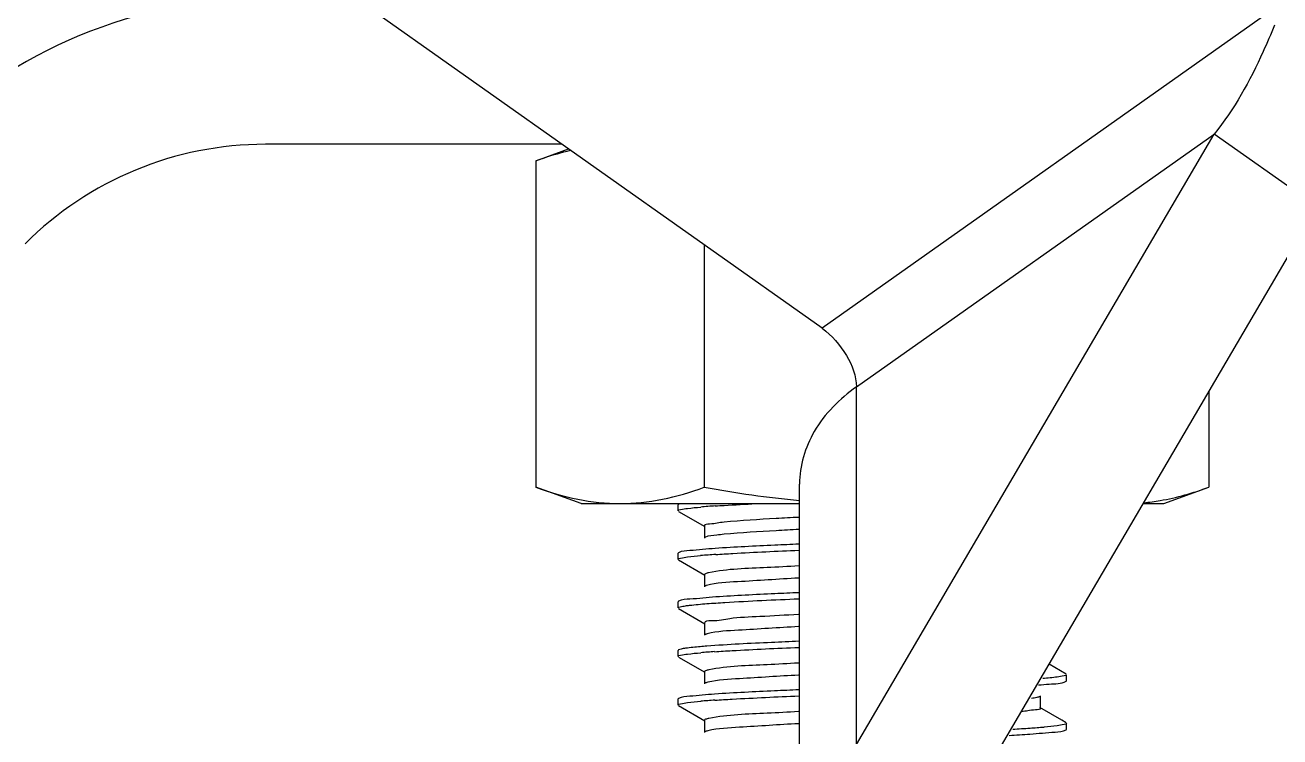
# Model space of a CAD drawing. Extents: x 1680110 to 4798266, y 269661 to 1249705.
# Drawn here: x 2398413.8 to 2398846, y 654200.7 to 654445.9 of the extents above; entities that cross this region are included whole.
import ezdxf

# ---------------------------------------------------------------- set-up
doc = ezdxf.new("R2010")
doc.units = 0
doc.header["$LTSCALE"] = 1000
doc.header["$MEASUREMENT"] = 0

# ---------------------------------------------------------------- blocks, each defined once
blk = doc.blocks.new('gfhhrryyfd')
at = {"linetype": 'Continuous'}
for p, q in [((3687482.07, -1753102.98), (3687311.94, -1752982.68)), ((3687641.58, -1752990.19), (3687482.07, -1753102.98)), ((3687493.89, -1753246.37), (3687617.09, -1753036.06)), ((3687493.89, -1753123.17), (3687617.09, -1753036.06)), ((3687652.57, -1753061.15), (3687617.09, -1753036.06)), ((3687392.42, -1753039.59), (3687290.31, -1753039.59)), ((3687383.51, -1753045.25), (3687394.67, -1753041.18)), ((3687383.51, -1753045.25), (3687383.51, -1753157.72)), ((3687529.38, -1753271.46), (3687652.57, -1753061.15)), ((3687441.46, -1753074.27), (3687441.46, -1753157.72)), ((3687493.89, -1753246.37), (3687493.89, -1753123.17)), ((3687615.29, -1753124.8), (3687615.29, -1753157.72)), ((3687399.04, -1753163.37), (3687383.51, -1753157.72)), ((3687474.3, -1753593.68), (3687474.3, -1753156.63)), ((3687599.76, -1753163.37), (3687615.29, -1753157.72)), ((3687399.04, -1753163.37), (3687474.3, -1753163.37)), ((3687432.65, -1753163.57), (3687432.49, -1753163.75)), ((3687432.49, -1753165.84), (3687432.49, -1753163.75)), ((3687432.49, -1753165.84), (3687432.49, -1753163.75)), ((3687432.65, -1753166.03), (3687441.73, -1753171.28)), ((3687592.69, -1753163.37), (3687599.76, -1753163.37)), ((3687441.55, -1753171.07), (3687441.55, -1753175.25)), ((3687432.65, -1753180.3), (3687432.49, -1753180.48)), ((3687432.49, -1753182.57), (3687432.49, -1753180.48)), ((3687432.49, -1753182.57), (3687432.49, -1753180.48)), ((3687432.65, -1753182.75), (3687441.73, -1753188.01)), ((3687441.55, -1753187.8), (3687441.55, -1753191.98)), ((3687432.65, -1753197.02), (3687432.49, -1753197.21)), ((3687432.49, -1753199.3), (3687432.49, -1753197.21)), ((3687432.49, -1753199.3), (3687432.49, -1753197.21)), ((3687432.65, -1753199.48), (3687441.73, -1753204.74)), ((3687441.55, -1753204.53), (3687441.55, -1753208.71)), ((3687432.65, -1753213.75), (3687432.49, -1753213.93)), ((3687432.49, -1753216.02), (3687432.49, -1753213.93)), ((3687432.49, -1753216.02), (3687432.49, -1753213.93)), ((3687432.65, -1753216.21), (3687441.73, -1753221.46)), ((3687566.15, -1753222.11), (3687560.28, -1753218.71)), ((3687441.55, -1753221.25), (3687441.55, -1753225.43)), ((3687566.31, -1753224.39), (3687566.31, -1753222.3)), ((3687566.31, -1753224.39), (3687566.31, -1753222.3)), ((3687566.15, -1753224.57), (3687566.31, -1753224.39)), ((3687432.65, -1753230.48), (3687432.49, -1753230.66)), ((3687432.49, -1753232.75), (3687432.49, -1753230.66)), ((3687432.49, -1753232.75), (3687432.49, -1753230.66)), ((3687557.26, -1753233.8), (3687557.26, -1753229.62)), ((3687432.65, -1753232.94), (3687441.73, -1753238.19)), ((3687564.63, -1753237.96), (3687557.07, -1753233.59)), ((3687441.55, -1753237.98), (3687441.55, -1753242.16)), ((3687566.15, -1753238.84), (3687564.63, -1753237.96)), ((3687566.15, -1753241.3), (3687566.31, -1753241.12)), ((3687566.31, -1753241.12), (3687566.31, -1753239.02)), ((3687566.31, -1753241.12), (3687566.31, -1753239.02))]:
    blk.add_line(p, q, dxfattribs=at)
for centre, radius, start, end in [((3687290.31, -1753156.68), 167.27, 90, 135), ((3687290.31, -1753156.68), 117.09, 90, 135), ((3687464.49, -1753452.93), 289.4, 93.8134, 94.8058), ((3687464.71, -1753472.46), 292.21, 93.7866, 94.8061), ((3687464.26, -1753500.34), 286.62, 93.8422, 94.8039), ((3687464.34, -1753517.95), 287.51, 93.8324, 94.805), ((3687515.37, -1752672.98), 569, 273.2643, 273.8614), ((3687534.46, -1752953.67), 287.67, 273.8325, 274.8033), ((3687513.24, -1752641.72), 602.42, 273.1645, 273.8477)]:
    blk.add_arc(centre, radius, start, end, dxfattribs=at)
for points, knots in [([(3687637.95, -1752998.53), (3687636.65, -1753001.59), (3687631.06, -1753014.76), (3687624.07, -1753027.55), (3687617.09, -1753036.06)], [0, 0, 0, 0, 0.231709, 1, 1, 1, 1]), ([(3687383.51, -1753045.25), (3687384.49, -1753044.89), (3687388.39, -1753043.53), (3687392.35, -1753042.37), (3687395.35, -1753041.66)], [0, 0, 0, 0, 0.252515, 1, 1, 1, 1]), ([(3687482.07, -1753102.98), (3687485.49, -1753105.4), (3687490.75, -1753111.62), (3687493.89, -1753119.39), (3687493.89, -1753123.17)], [0, 0, 0, 0, 0.525314, 1, 1, 1, 1]), ([(3687493.89, -1753123.17), (3687488.15, -1753127.24), (3687478.35, -1753136.9), (3687474.3, -1753150.36), (3687474.3, -1753156.63)], [0, 0, 0, 0, 0.528923, 1, 1, 1, 1]), ([(3687383.51, -1753157.72), (3687388.21, -1753159.43), (3687397.71, -1753162.29), (3687407.61, -1753163.37), (3687412.49, -1753163.37)], [0, 0, 0, 0, 0.506411, 1, 1, 1, 1]), ([(3687412.49, -1753163.37), (3687417.36, -1753163.37), (3687427.26, -1753162.29), (3687436.76, -1753159.43), (3687441.46, -1753157.72)], [0, 0, 0, 0, 0.493589, 1, 1, 1, 1]), ([(3687592.89, -1753163.06), (3687594.78, -1753162.88), (3687602.4, -1753161.86), (3687609.85, -1753159.71), (3687615.29, -1753157.72)], [0, 0, 0, 0, 0.246296, 1, 1, 1, 1]), ([(3687432.49, -1753165.84), (3687432.49, -1753165.54), (3687434.09, -1753165.34), (3687434.9, -1753165.12), (3687435.71, -1753165.02)], [0, 0, 0, 0, 0.271556, 1, 1, 1, 1]), ([(3687433.17, -1753163.37), (3687433.07, -1753163.4), (3687432.89, -1753163.46), (3687432.72, -1753163.53), (3687432.65, -1753163.57)], [0, 0, 0, 0, 0.575094, 1, 1, 1, 1]), ([(3687445.24, -1753164.17), (3687446.27, -1753164.1), (3687450.95, -1753163.8), (3687455.64, -1753163.56), (3687459.28, -1753163.37)], [0, 0, 0, 0, 0.220803, 1, 1, 1, 1]), ([(3687448.31, -1753169.77), (3687446.62, -1753169.94), (3687445.04, -1753170.45), (3687441.55, -1753170.46), (3687441.55, -1753171.07)], [0, 0, 0, 0, 0.734942, 1, 1, 1, 1]), ([(3687474.06, -1753168.1), (3687471.45, -1753168.23), (3687462.86, -1753168.69), (3687454.27, -1753169.19), (3687448.31, -1753169.77)], [0, 0, 0, 0, 0.30396, 1, 1, 1, 1]), ([(3687448.31, -1753173.95), (3687447.47, -1753174.03), (3687445.3, -1753174.35), (3687442.93, -1753174.34), (3687441.73, -1753175.04)], [0, 0, 0, 0, 0.376921, 1, 1, 1, 1]), ([(3687474.06, -1753172.28), (3687471.45, -1753172.41), (3687462.86, -1753172.88), (3687454.27, -1753173.37), (3687448.31, -1753173.95)], [0, 0, 0, 0, 0.30396, 1, 1, 1, 1]), ([(3687445.24, -1753178.81), (3687442.33, -1753179.01), (3687438.24, -1753179.57), (3687433.79, -1753179.64), (3687432.65, -1753180.3)], [0, 0, 0, 0, 0.690495, 1, 1, 1, 1]), ([(3687474.06, -1753177.33), (3687471.29, -1753177.45), (3687461.68, -1753177.88), (3687452.07, -1753178.35), (3687445.24, -1753178.81)], [0, 0, 0, 0, 0.288536, 1, 1, 1, 1]), ([(3687445.41, -1753180.89), (3687447.39, -1753180.76), (3687456.93, -1753180.18), (3687466.48, -1753179.75), (3687474.06, -1753179.42)], [0, 0, 0, 0, 0.207236, 1, 1, 1, 1]), ([(3687432.49, -1753182.57), (3687432.49, -1753182.27), (3687434.11, -1753182.07), (3687434.92, -1753181.84), (3687435.74, -1753181.74)], [0, 0, 0, 0, 0.271401, 1, 1, 1, 1]), ([(3687474.01, -1753184.83), (3687470.37, -1753185.01), (3687460.03, -1753185.69), (3687449.55, -1753185.83), (3687442.95, -1753187.21)], [0, 0, 0, 0, 0.350691, 1, 1, 1, 1]), ([(3687442.95, -1753187.21), (3687442.6, -1753187.28), (3687442.17, -1753187.38), (3687441.55, -1753187.65), (3687441.55, -1753187.8)], [0, 0, 0, 0, 0.704936, 1, 1, 1, 1]), ([(3687474.01, -1753189.01), (3687466.98, -1753189.37), (3687456.47, -1753190.23), (3687445.73, -1753190.56), (3687442.29, -1753191.55)], [0, 0, 0, 0, 0.662973, 1, 1, 1, 1]), ([(3687442.29, -1753191.55), (3687442.18, -1753191.58), (3687441.99, -1753191.65), (3687441.81, -1753191.73), (3687441.73, -1753191.77)], [0, 0, 0, 0, 0.573187, 1, 1, 1, 1]), ([(3687445.41, -1753195.52), (3687442.46, -1753195.72), (3687438.32, -1753196.3), (3687433.8, -1753196.36), (3687432.65, -1753197.02)], [0, 0, 0, 0, 0.690745, 1, 1, 1, 1]), ([(3687435.02, -1753198.56), (3687435.48, -1753198.5), (3687437.93, -1753198.19), (3687440.39, -1753197.98), (3687442.38, -1753197.83)], [0, 0, 0, 0, 0.19121, 1, 1, 1, 1]), ([(3687442.38, -1753197.83), (3687444.46, -1753197.67), (3687455.02, -1753196.98), (3687465.59, -1753196.51), (3687474.09, -1753196.15)], [0, 0, 0, 0, 0.196383, 1, 1, 1, 1]), ([(3687474.06, -1753194.06), (3687471.3, -1753194.18), (3687461.75, -1753194.6), (3687452.2, -1753195.07), (3687445.41, -1753195.52)], [0, 0, 0, 0, 0.288055, 1, 1, 1, 1]), ([(3687432.49, -1753199.3), (3687432.49, -1753199.05), (3687433.72, -1753198.82), (3687434.38, -1753198.66), (3687435.02, -1753198.56)], [0, 0, 0, 0, 0.275887, 1, 1, 1, 1]), ([(3687473.97, -1753201.56), (3687469.53, -1753201.78), (3687461.88, -1753202.32), (3687451.02, -1753202.65), (3687446.08, -1753203.92), (3687441.55, -1753203.74), (3687441.55, -1753204.53)], [0, 0, 0, 0, 0.409, 0.726331, 0.927829, 1, 1, 1, 1]), ([(3687473.97, -1753205.74), (3687467.07, -1753206.09), (3687456.61, -1753206.89), (3687445.99, -1753207.33), (3687442.49, -1753208.23)], [0, 0, 0, 0, 0.656169, 1, 1, 1, 1]), ([(3687442.49, -1753208.23), (3687442.34, -1753208.27), (3687442.08, -1753208.34), (3687441.83, -1753208.44), (3687441.73, -1753208.5)], [0, 0, 0, 0, 0.585747, 1, 1, 1, 1]), ([(3687474.09, -1753210.79), (3687470.95, -1753210.92), (3687460.37, -1753211.4), (3687449.8, -1753211.9), (3687442.38, -1753212.47)], [0, 0, 0, 0, 0.297382, 1, 1, 1, 1]), ([(3687432.49, -1753216.02), (3687432.49, -1753215.72), (3687434.09, -1753215.52), (3687434.9, -1753215.3), (3687435.7, -1753215.2)], [0, 0, 0, 0, 0.271616, 1, 1, 1, 1]), ([(3687435.02, -1753213.2), (3687434.5, -1753213.28), (3687433.71, -1753213.42), (3687432.91, -1753213.61), (3687432.65, -1753213.75)], [0, 0, 0, 0, 0.640091, 1, 1, 1, 1]), ([(3687442.38, -1753212.47), (3687441.63, -1753212.53), (3687439.17, -1753212.73), (3687436.71, -1753212.95), (3687435.02, -1753213.2)], [0, 0, 0, 0, 0.30771, 1, 1, 1, 1]), ([(3687445.06, -1753214.37), (3687447.05, -1753214.23), (3687456.72, -1753213.64), (3687466.4, -1753213.21), (3687474.08, -1753212.88)], [0, 0, 0, 0, 0.206065, 1, 1, 1, 1]), ([(3687473.94, -1753218.28), (3687470.33, -1753218.47), (3687460.03, -1753219.14), (3687449.62, -1753219.3), (3687443.03, -1753220.65)], [0, 0, 0, 0, 0.349431, 1, 1, 1, 1]), ([(3687443.03, -1753220.65), (3687442.65, -1753220.73), (3687442.21, -1753220.83), (3687441.55, -1753221.09), (3687441.55, -1753221.25)], [0, 0, 0, 0, 0.706178, 1, 1, 1, 1]), ([(3687473.94, -1753222.47), (3687467.16, -1753222.81), (3687456.78, -1753223.55), (3687446.27, -1753224.08), (3687442.71, -1753224.9)], [0, 0, 0, 0, 0.649558, 1, 1, 1, 1]), ([(3687566.31, -1753222.3), (3687566.31, -1753222.6), (3687564.71, -1753222.8), (3687563.9, -1753223.02), (3687563.1, -1753223.13)], [0, 0, 0, 0, 0.271584, 1, 1, 1, 1]), ([(3687442.71, -1753224.9), (3687442.51, -1753224.95), (3687442.18, -1753225.03), (3687441.85, -1753225.15), (3687441.73, -1753225.22)], [0, 0, 0, 0, 0.596703, 1, 1, 1, 1]), ([(3687474.08, -1753227.51), (3687471.29, -1753227.63), (3687461.61, -1753228.06), (3687451.93, -1753228.53), (3687445.06, -1753229)], [0, 0, 0, 0, 0.289063, 1, 1, 1, 1]), ([(3687556.63, -1753225.84), (3687557.87, -1753225.74), (3687561, -1753225.34), (3687564.45, -1753225.55), (3687566.15, -1753224.57)], [0, 0, 0, 0, 0.387145, 1, 1, 1, 1]), ([(3687432.49, -1753232.75), (3687432.49, -1753232.45), (3687434.09, -1753232.25), (3687434.89, -1753232.03), (3687435.7, -1753231.92)], [0, 0, 0, 0, 0.271628, 1, 1, 1, 1]), ([(3687445.06, -1753229), (3687442.19, -1753229.2), (3687438.16, -1753229.76), (3687433.77, -1753229.83), (3687432.65, -1753230.48)], [0, 0, 0, 0, 0.690212, 1, 1, 1, 1]), ([(3687445.12, -1753231.09), (3687447.11, -1753230.95), (3687456.76, -1753230.37), (3687466.41, -1753229.93), (3687474.07, -1753229.6)], [0, 0, 0, 0, 0.206277, 1, 1, 1, 1]), ([(3687557.07, -1753229.83), (3687556.77, -1753230), (3687555.79, -1753230.23), (3687554.82, -1753230.39), (3687554.2, -1753230.48)], [0, 0, 0, 0, 0.35782, 1, 1, 1, 1]), ([(3687473.92, -1753235.01), (3687470.33, -1753235.2), (3687460.06, -1753235.86), (3687449.67, -1753236.04), (3687443.09, -1753237.36)], [0, 0, 0, 0, 0.348434, 1, 1, 1, 1]), ([(3687557.25, -1753233.8), (3687557.26, -1753234.39), (3687553.9, -1753234.42), (3687552.37, -1753234.91), (3687550.75, -1753235.07)], [0, 0, 0, 0, 0.265324, 1, 1, 1, 1]), ([(3687443.09, -1753237.36), (3687442.7, -1753237.44), (3687442.24, -1753237.55), (3687441.55, -1753237.81), (3687441.55, -1753237.98)], [0, 0, 0, 0, 0.707247, 1, 1, 1, 1]), ([(3687473.92, -1753239.19), (3687467.16, -1753239.54), (3687456.78, -1753240.28), (3687446.29, -1753240.8), (3687442.72, -1753241.62)], [0, 0, 0, 0, 0.649158, 1, 1, 1, 1]), ([(3687566.31, -1753239.02), (3687566.31, -1753239.33), (3687564.7, -1753239.53), (3687563.89, -1753239.75), (3687563.08, -1753239.86)], [0, 0, 0, 0, 0.271518, 1, 1, 1, 1]), ([(3687442.72, -1753241.62), (3687442.52, -1753241.67), (3687442.18, -1753241.76), (3687441.85, -1753241.88), (3687441.73, -1753241.95)], [0, 0, 0, 0, 0.597162, 1, 1, 1, 1]), ([(3687553.66, -1753242.78), (3687556.55, -1753242.58), (3687560.6, -1753242.02), (3687565.02, -1753241.95), (3687566.15, -1753241.3)], [0, 0, 0, 0, 0.690319, 1, 1, 1, 1])]:
    blk.add_open_spline(points, degree=3, knots=knots, dxfattribs=at)
for points in [[(3687441.46, -1753157.72), (3687452.33, -1753159.7), (3687463.29, -1753161.28), (3687474.29, -1753162.25)], [(3687435.71, -1753165.02), (3687437.22, -1753164.82), (3687438.73, -1753164.68), (3687440.24, -1753164.55)], [(3687435.74, -1753181.74), (3687437.23, -1753181.55), (3687438.73, -1753181.41), (3687440.23, -1753181.28)], [(3687435.7, -1753215.2), (3687437.22, -1753215), (3687438.74, -1753214.86), (3687440.26, -1753214.73)], [(3687563.1, -1753223.13), (3687561.43, -1753223.34), (3687559.75, -1753223.49), (3687558.07, -1753223.63)], [(3687435.7, -1753231.92), (3687437.21, -1753231.73), (3687438.73, -1753231.59), (3687440.25, -1753231.46)], [(3687563.08, -1753239.86), (3687561.57, -1753240.05), (3687560.06, -1753240.19), (3687558.54, -1753240.32)]]:
    blk.add_open_spline(points, degree=3, dxfattribs=at)

msp = doc.modelspace()

# ---------------------------------------------------------------- block references
at = {"lineweight": -3, "xscale": 0.9999959468841553, "yscale": 0.9999959506094456, "zscale": 0.9999959495959999}
msp.add_blockref('gfhhrryyfd', (-1288778.82, 2407437.34), dxfattribs=at)

doc.saveas('drawing.dxf')
